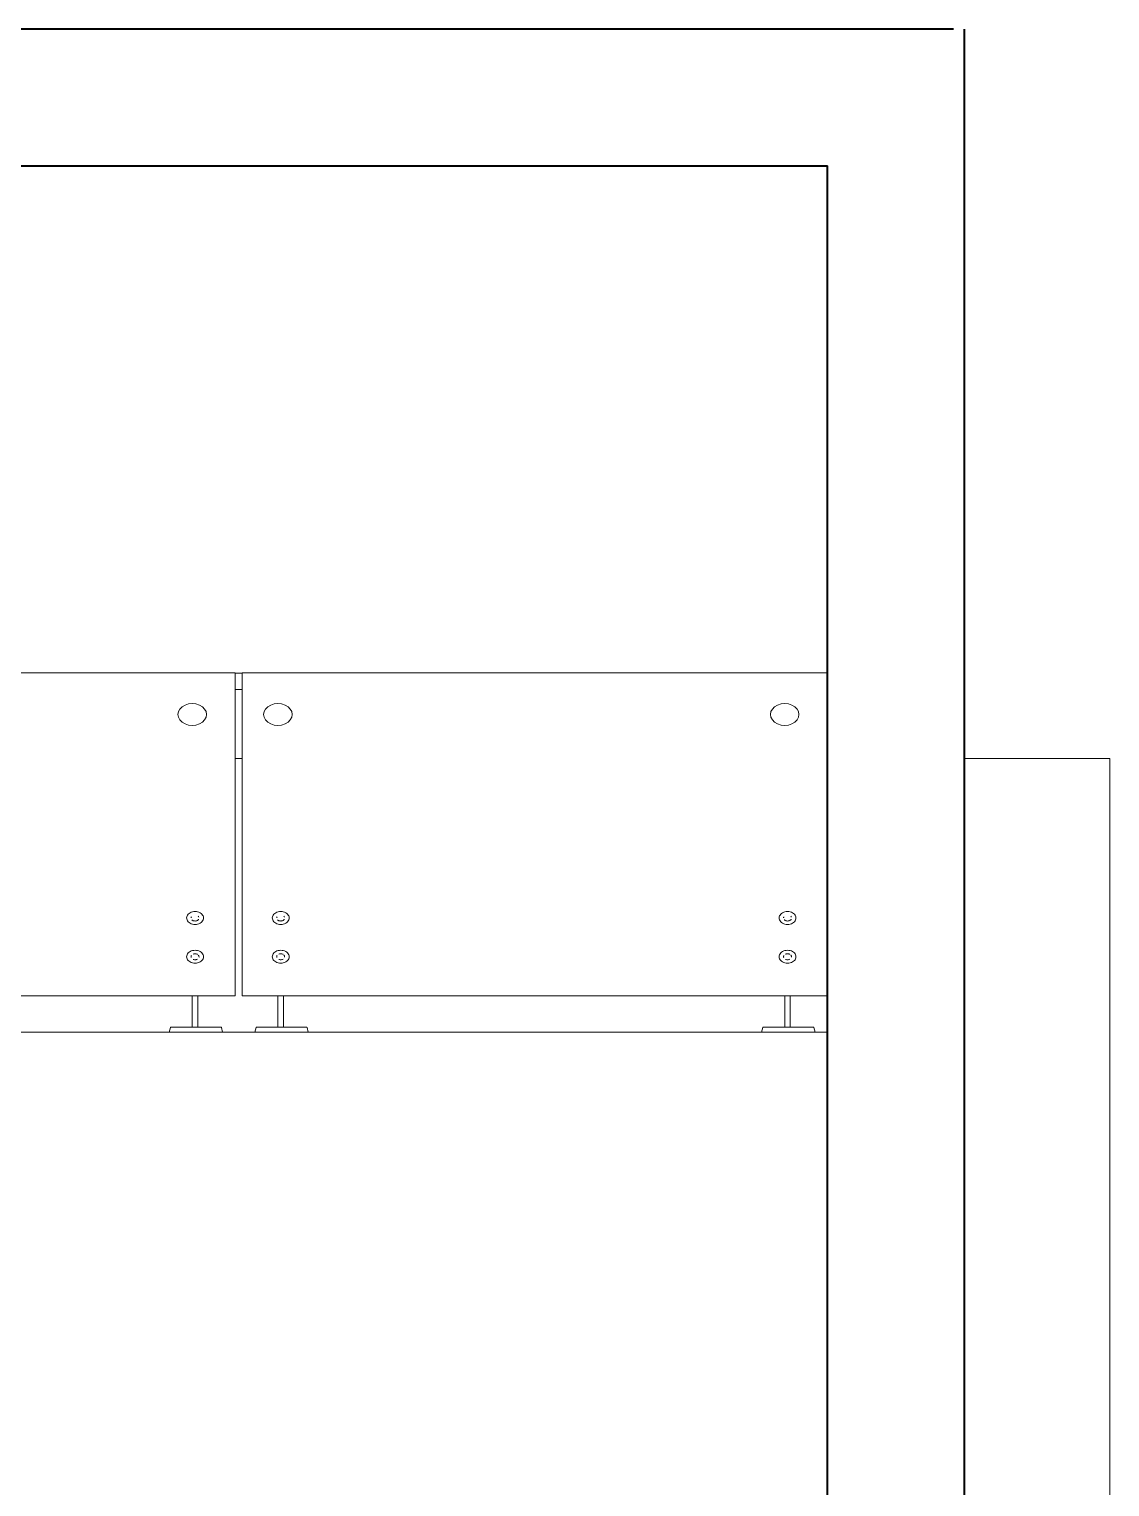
# Model space of a CAD drawing. Header units: inches. Extents: x 137851 to 141026, y -21374 to -19129.
# Drawn here: x 139611.6 to 139682.7, y -20835.7 to -20739.7 of the extents above; entities that cross this region are included whole.
import ezdxf

# ---------------------------------------------------------------- set-up
doc = ezdxf.new("R2010")
doc.units = ezdxf.units.IN
doc.header["$LTSCALE"] = 0.5
doc.header["$MEASUREMENT"] = 0
for name, color, linetype, lineweight in [('HACTH', 253, 'Continuous', 9), ('PARAPET', 50, 'Continuous', 13), ('wall', 1, 'Continuous', 40), ('window', 4, 'Continuous', 13)]:
    doc.layers.add(name, color=color, linetype=linetype, lineweight=lineweight)

msp = doc.modelspace()

# ---------------------------------------------------------------- linework, layer by layer
at = {"layer": 'HACTH'}
msp.add_line((139664.152, -20805.73), (139543.195, -20805.73), dxfattribs=at)
at = {"layer": 'PARAPET'}
for p, q in [((139673.152, -20787.73), (139682.726, -20787.73)), ((139682.726, -20787.73), (139682.726, -20828.73)), ((139682.726, -20828.73), (139682.726, -21201.73))]:
    msp.add_line(p, q, dxfattribs=at)
at = {"layer": 'wall'}
for p, q in [((139672.442, -20739.73), (139534.195, -20739.73)), ((139630.146, -20739.73), (139625.146, -20739.73)), ((139673.152, -21063.73), (139673.152, -20739.73)), ((139543.195, -20748.73), (139664.152, -20748.73)), ((139664.152, -21063.73), (139664.152, -20748.73))]:
    msp.add_line(p, q, dxfattribs=at)
at = {"layer": 'window'}
for p, q in [((139625.164, -20782.1), (139583.357, -20782.1)), ((139625.164, -20803.352), (139625.164, -20782.1)), ((139625.164, -20782.108), (139625.634, -20782.108)), ((139664.152, -20782.1), (139625.634, -20782.1)), ((139625.634, -20782.1), (139625.634, -20782.108)), ((139625.634, -20782.108), (139625.634, -20803.352)), ((139625.164, -20783.185), (139625.634, -20783.185)), ((139621.872, -20784.21), (139621.678, -20784.324)), ((139622.099, -20784.138), (139621.872, -20784.21)), ((139622.342, -20784.113), (139622.099, -20784.138)), ((139622.585, -20784.138), (139622.342, -20784.113)), ((139622.812, -20784.21), (139622.585, -20784.138)), ((139623.006, -20784.324), (139622.812, -20784.21)), ((139627.509, -20784.21), (139627.314, -20784.324)), ((139627.736, -20784.138), (139627.509, -20784.21)), ((139627.979, -20784.113), (139627.736, -20784.138)), ((139628.222, -20784.138), (139627.979, -20784.113)), ((139628.449, -20784.21), (139628.222, -20784.138)), ((139628.643, -20784.324), (139628.449, -20784.21)), ((139660.86, -20784.21), (139660.665, -20784.324)), ((139661.086, -20784.138), (139660.86, -20784.21)), ((139661.329, -20784.113), (139661.086, -20784.138)), ((139661.572, -20784.138), (139661.329, -20784.113)), ((139661.799, -20784.21), (139661.572, -20784.138)), ((139661.994, -20784.324), (139661.799, -20784.21)), ((139621.435, -20784.647), (139621.403, -20784.833)), ((139621.403, -20784.833), (139621.435, -20785.019)), ((139621.528, -20784.473), (139621.435, -20784.647)), ((139621.435, -20785.019), (139621.528, -20785.193)), ((139621.678, -20784.324), (139621.528, -20784.473)), ((139621.528, -20785.193), (139621.678, -20785.342)), ((139623.156, -20784.473), (139623.006, -20784.324)), ((139623.006, -20785.342), (139623.156, -20785.193)), ((139623.249, -20784.647), (139623.156, -20784.473)), ((139623.156, -20785.193), (139623.249, -20785.019)), ((139623.282, -20784.833), (139623.249, -20784.647)), ((139623.249, -20785.019), (139623.282, -20784.833)), ((139627.071, -20784.647), (139627.039, -20784.833)), ((139627.039, -20784.833), (139627.071, -20785.019)), ((139627.165, -20784.473), (139627.071, -20784.647)), ((139627.071, -20785.019), (139627.165, -20785.193)), ((139627.314, -20784.324), (139627.165, -20784.473)), ((139627.165, -20785.193), (139627.314, -20785.342)), ((139628.792, -20784.473), (139628.643, -20784.324)), ((139628.643, -20785.342), (139628.792, -20785.193)), ((139628.886, -20784.647), (139628.792, -20784.473)), ((139628.792, -20785.193), (139628.886, -20785.019)), ((139628.918, -20784.833), (139628.886, -20784.647)), ((139628.886, -20785.019), (139628.918, -20784.833)), ((139660.422, -20784.647), (139660.39, -20784.833)), ((139660.39, -20784.833), (139660.422, -20785.019)), ((139660.516, -20784.473), (139660.422, -20784.647)), ((139660.422, -20785.019), (139660.516, -20785.193)), ((139660.665, -20784.324), (139660.516, -20784.473)), ((139660.516, -20785.193), (139660.665, -20785.342)), ((139662.143, -20784.473), (139661.994, -20784.324)), ((139661.994, -20785.342), (139662.143, -20785.193)), ((139662.237, -20784.647), (139662.143, -20784.473)), ((139662.143, -20785.193), (139662.237, -20785.019)), ((139662.269, -20784.833), (139662.237, -20784.647)), ((139662.237, -20785.019), (139662.269, -20784.833)), ((139621.678, -20785.342), (139621.872, -20785.456)), ((139621.872, -20785.456), (139622.099, -20785.528)), ((139622.099, -20785.528), (139622.342, -20785.553)), ((139622.342, -20785.553), (139622.585, -20785.528)), ((139622.585, -20785.528), (139622.812, -20785.456)), ((139622.812, -20785.456), (139623.006, -20785.342)), ((139627.314, -20785.342), (139627.509, -20785.456)), ((139627.509, -20785.456), (139627.736, -20785.528)), ((139627.736, -20785.528), (139627.979, -20785.553)), ((139627.979, -20785.553), (139628.222, -20785.528)), ((139628.222, -20785.528), (139628.449, -20785.456)), ((139628.449, -20785.456), (139628.643, -20785.342)), ((139660.665, -20785.342), (139660.86, -20785.456)), ((139660.86, -20785.456), (139661.086, -20785.528)), ((139661.086, -20785.528), (139661.329, -20785.553)), ((139661.329, -20785.553), (139661.572, -20785.528)), ((139661.572, -20785.528), (139661.799, -20785.456)), ((139661.799, -20785.456), (139661.994, -20785.342)), ((139625.634, -20787.73), (139625.164, -20787.73)), ((139621.972, -20798.226), (139621.979, -20798.16)), ((139621.972, -20798.226), (139621.979, -20798.293)), ((139621.999, -20798.095), (139621.979, -20798.16)), ((139621.979, -20798.293), (139621.999, -20798.358)), ((139622.033, -20798.033), (139621.999, -20798.095)), ((139622.033, -20798.419), (139621.999, -20798.358)), ((139622.078, -20797.976), (139622.033, -20798.033)), ((139622.078, -20798.476), (139622.033, -20798.419)), ((139622.078, -20797.976), (139622.135, -20797.926)), ((139622.078, -20798.476), (139622.135, -20798.527)), ((139622.135, -20797.926), (139622.201, -20797.882)), ((139622.135, -20798.527), (139622.201, -20798.57)), ((139622.275, -20797.848), (139622.201, -20797.882)), ((139622.201, -20798.57), (139622.275, -20798.605)), ((139622.271, -20798.195), (139622.27, -20798.208)), ((139622.271, -20798.195), (139622.281, -20798.165)), ((139622.356, -20797.822), (139622.275, -20797.848)), ((139622.356, -20798.631), (139622.275, -20798.605)), ((139622.294, -20798.141), (139622.281, -20798.165)), ((139622.314, -20798.339), (139622.317, -20798.343)), ((139622.317, -20798.343), (139622.344, -20798.367)), ((139622.344, -20798.367), (139622.375, -20798.387)), ((139622.44, -20797.806), (139622.356, -20797.822)), ((139622.356, -20798.631), (139622.44, -20798.646)), ((139622.409, -20798.403), (139622.375, -20798.387)), ((139622.447, -20798.415), (139622.409, -20798.403)), ((139622.44, -20797.806), (139622.527, -20797.801)), ((139622.527, -20798.651), (139622.44, -20798.646)), ((139622.486, -20798.422), (139622.447, -20798.415)), ((139622.486, -20798.422), (139622.527, -20798.425)), ((139622.614, -20797.806), (139622.527, -20797.801)), ((139622.527, -20798.425), (139622.567, -20798.422)), ((139622.527, -20798.651), (139622.614, -20798.646)), ((139622.567, -20798.422), (139622.607, -20798.415)), ((139622.607, -20798.415), (139622.644, -20798.403)), ((139622.698, -20797.822), (139622.614, -20797.806)), ((139622.614, -20798.646), (139622.698, -20798.631)), ((139622.679, -20798.387), (139622.644, -20798.403)), ((139622.71, -20798.367), (139622.679, -20798.387)), ((139622.698, -20797.822), (139622.779, -20797.848)), ((139622.698, -20798.631), (139622.779, -20798.605)), ((139622.71, -20798.367), (139622.736, -20798.343)), ((139622.736, -20798.343), (139622.758, -20798.316)), ((139622.758, -20798.136), (139622.74, -20798.114)), ((139622.773, -20798.165), (139622.758, -20798.136)), ((139622.76, -20798.312), (139622.758, -20798.316)), ((139622.777, -20798.178), (139622.773, -20798.165)), ((139622.779, -20797.848), (139622.853, -20797.882)), ((139622.779, -20798.605), (139622.853, -20798.57)), ((139622.919, -20797.926), (139622.853, -20797.882)), ((139622.853, -20798.57), (139622.919, -20798.527)), ((139622.919, -20797.926), (139622.976, -20797.976)), ((139622.919, -20798.527), (139622.976, -20798.476)), ((139623.021, -20798.033), (139622.976, -20797.976)), ((139622.976, -20798.476), (139623.021, -20798.419)), ((139623.055, -20798.095), (139623.021, -20798.033)), ((139623.055, -20798.358), (139623.021, -20798.419)), ((139623.075, -20798.16), (139623.055, -20798.095)), ((139623.075, -20798.293), (139623.055, -20798.358)), ((139623.082, -20798.226), (139623.075, -20798.16)), ((139623.075, -20798.293), (139623.082, -20798.226)), ((139627.609, -20798.226), (139627.616, -20798.16)), ((139627.609, -20798.226), (139627.616, -20798.293)), ((139627.636, -20798.095), (139627.616, -20798.16)), ((139627.616, -20798.293), (139627.636, -20798.358)), ((139627.669, -20798.033), (139627.636, -20798.095)), ((139627.669, -20798.419), (139627.636, -20798.358)), ((139627.715, -20797.976), (139627.669, -20798.033)), ((139627.715, -20798.476), (139627.669, -20798.419)), ((139627.715, -20797.976), (139627.771, -20797.926)), ((139627.715, -20798.476), (139627.771, -20798.527)), ((139627.771, -20797.926), (139627.838, -20797.882)), ((139627.771, -20798.527), (139627.838, -20798.57)), ((139627.912, -20797.848), (139627.838, -20797.882)), ((139627.838, -20798.57), (139627.912, -20798.605)), ((139627.908, -20798.195), (139627.907, -20798.208)), ((139627.908, -20798.195), (139627.918, -20798.165)), ((139627.992, -20797.822), (139627.912, -20797.848)), ((139627.992, -20798.631), (139627.912, -20798.605)), ((139627.931, -20798.141), (139627.918, -20798.165)), ((139627.951, -20798.339), (139627.954, -20798.343)), ((139627.954, -20798.343), (139627.981, -20798.367)), ((139627.981, -20798.367), (139628.012, -20798.387)), ((139628.077, -20797.806), (139627.992, -20797.822)), ((139627.992, -20798.631), (139628.077, -20798.646)), ((139628.046, -20798.403), (139628.012, -20798.387)), ((139628.084, -20798.415), (139628.046, -20798.403)), ((139628.077, -20797.806), (139628.164, -20797.801)), ((139628.164, -20798.651), (139628.077, -20798.646)), ((139628.123, -20798.422), (139628.084, -20798.415)), ((139628.123, -20798.422), (139628.164, -20798.425)), ((139628.251, -20797.806), (139628.164, -20797.801)), ((139628.164, -20798.425), (139628.204, -20798.422)), ((139628.164, -20798.651), (139628.251, -20798.646)), ((139628.204, -20798.422), (139628.244, -20798.415)), ((139628.244, -20798.415), (139628.281, -20798.403)), ((139628.335, -20797.822), (139628.251, -20797.806)), ((139628.251, -20798.646), (139628.335, -20798.631)), ((139628.316, -20798.387), (139628.281, -20798.403)), ((139628.347, -20798.367), (139628.316, -20798.387)), ((139628.335, -20797.822), (139628.416, -20797.848)), ((139628.335, -20798.631), (139628.416, -20798.605)), ((139628.347, -20798.367), (139628.373, -20798.343)), ((139628.373, -20798.343), (139628.394, -20798.316)), ((139628.394, -20798.136), (139628.377, -20798.114)), ((139628.41, -20798.165), (139628.394, -20798.136)), ((139628.397, -20798.312), (139628.394, -20798.316)), ((139628.414, -20798.178), (139628.41, -20798.165)), ((139628.416, -20797.848), (139628.49, -20797.882)), ((139628.416, -20798.605), (139628.49, -20798.57)), ((139628.556, -20797.926), (139628.49, -20797.882)), ((139628.49, -20798.57), (139628.556, -20798.527)), ((139628.556, -20797.926), (139628.613, -20797.976)), ((139628.556, -20798.527), (139628.613, -20798.476)), ((139628.658, -20798.033), (139628.613, -20797.976)), ((139628.613, -20798.476), (139628.658, -20798.419)), ((139628.691, -20798.095), (139628.658, -20798.033)), ((139628.691, -20798.358), (139628.658, -20798.419)), ((139628.712, -20798.16), (139628.691, -20798.095)), ((139628.712, -20798.293), (139628.691, -20798.358)), ((139628.719, -20798.226), (139628.712, -20798.16)), ((139628.712, -20798.293), (139628.719, -20798.226)), ((139660.959, -20798.226), (139660.966, -20798.16)), ((139660.959, -20798.226), (139660.966, -20798.293)), ((139660.987, -20798.095), (139660.966, -20798.16)), ((139660.966, -20798.293), (139660.987, -20798.358)), ((139661.02, -20798.033), (139660.987, -20798.095)), ((139661.02, -20798.419), (139660.987, -20798.358)), ((139661.065, -20797.976), (139661.02, -20798.033)), ((139661.065, -20798.476), (139661.02, -20798.419)), ((139661.065, -20797.976), (139661.122, -20797.926)), ((139661.065, -20798.476), (139661.122, -20798.527)), ((139661.122, -20797.926), (139661.188, -20797.882)), ((139661.122, -20798.527), (139661.188, -20798.57)), ((139661.262, -20797.848), (139661.188, -20797.882)), ((139661.188, -20798.57), (139661.262, -20798.605)), ((139661.258, -20798.195), (139661.257, -20798.208)), ((139661.258, -20798.195), (139661.268, -20798.165)), ((139661.343, -20797.822), (139661.262, -20797.848)), ((139661.343, -20798.631), (139661.262, -20798.605)), ((139661.281, -20798.141), (139661.268, -20798.165)), ((139661.301, -20798.339), (139661.305, -20798.343)), ((139661.305, -20798.343), (139661.331, -20798.367)), ((139661.331, -20798.367), (139661.362, -20798.387)), ((139661.427, -20797.806), (139661.343, -20797.822)), ((139661.343, -20798.631), (139661.427, -20798.646)), ((139661.397, -20798.403), (139661.362, -20798.387)), ((139661.434, -20798.415), (139661.397, -20798.403)), ((139661.427, -20797.806), (139661.514, -20797.801)), ((139661.514, -20798.651), (139661.427, -20798.646)), ((139661.474, -20798.422), (139661.434, -20798.415)), ((139661.474, -20798.422), (139661.514, -20798.425)), ((139661.601, -20797.806), (139661.514, -20797.801)), ((139661.514, -20798.425), (139661.555, -20798.422)), ((139661.514, -20798.651), (139661.601, -20798.646)), ((139661.555, -20798.422), (139661.594, -20798.415)), ((139661.594, -20798.415), (139661.632, -20798.403)), ((139661.686, -20797.822), (139661.601, -20797.806)), ((139661.601, -20798.646), (139661.686, -20798.631)), ((139661.666, -20798.387), (139661.632, -20798.403)), ((139661.697, -20798.367), (139661.666, -20798.387)), ((139661.686, -20797.822), (139661.766, -20797.848)), ((139661.686, -20798.631), (139661.766, -20798.605)), ((139661.697, -20798.367), (139661.724, -20798.343)), ((139661.724, -20798.343), (139661.745, -20798.316)), ((139661.745, -20798.136), (139661.727, -20798.114)), ((139661.76, -20798.165), (139661.745, -20798.136)), ((139661.747, -20798.312), (139661.745, -20798.316)), ((139661.764, -20798.178), (139661.76, -20798.165)), ((139661.766, -20797.848), (139661.84, -20797.882)), ((139661.766, -20798.605), (139661.84, -20798.57)), ((139661.907, -20797.926), (139661.84, -20797.882)), ((139661.84, -20798.57), (139661.907, -20798.527)), ((139661.907, -20797.926), (139661.963, -20797.976)), ((139661.907, -20798.527), (139661.963, -20798.476)), ((139662.009, -20798.033), (139661.963, -20797.976)), ((139661.963, -20798.476), (139662.009, -20798.419)), ((139662.042, -20798.095), (139662.009, -20798.033)), ((139662.042, -20798.358), (139662.009, -20798.419)), ((139662.062, -20798.16), (139662.042, -20798.095)), ((139662.062, -20798.293), (139662.042, -20798.358)), ((139662.069, -20798.226), (139662.062, -20798.16)), ((139662.062, -20798.293), (139662.069, -20798.226)), ((139621.999, -20800.645), (139622.033, -20800.584)), ((139622.033, -20800.584), (139622.078, -20800.527)), ((139622.078, -20800.527), (139622.135, -20800.476)), ((139622.135, -20800.476), (139622.201, -20800.433)), ((139622.201, -20800.433), (139622.275, -20800.398)), ((139622.356, -20800.373), (139622.275, -20800.398)), ((139622.44, -20800.357), (139622.356, -20800.373)), ((139622.409, -20800.6), (139622.397, -20800.606)), ((139622.447, -20800.588), (139622.409, -20800.6)), ((139622.44, -20800.357), (139622.527, -20800.352)), ((139622.447, -20800.588), (139622.486, -20800.581)), ((139622.527, -20800.578), (139622.486, -20800.581)), ((139622.614, -20800.357), (139622.527, -20800.352)), ((139622.567, -20800.581), (139622.527, -20800.578)), ((139622.567, -20800.581), (139622.607, -20800.588)), ((139622.607, -20800.588), (139622.644, -20800.6)), ((139622.698, -20800.373), (139622.614, -20800.357)), ((139622.644, -20800.6), (139622.679, -20800.616)), ((139622.69, -20800.623), (139622.679, -20800.616)), ((139622.779, -20800.398), (139622.698, -20800.373)), ((139622.779, -20800.398), (139622.853, -20800.433)), ((139622.919, -20800.476), (139622.853, -20800.433)), ((139622.919, -20800.476), (139622.976, -20800.527)), ((139622.976, -20800.527), (139623.021, -20800.584)), ((139623.021, -20800.584), (139623.055, -20800.645)), ((139627.636, -20800.645), (139627.669, -20800.584)), ((139627.669, -20800.584), (139627.715, -20800.527)), ((139627.715, -20800.527), (139627.771, -20800.476)), ((139627.771, -20800.476), (139627.838, -20800.433)), ((139627.838, -20800.433), (139627.912, -20800.398)), ((139627.992, -20800.373), (139627.912, -20800.398)), ((139628.077, -20800.357), (139627.992, -20800.373)), ((139628.046, -20800.6), (139628.034, -20800.606)), ((139628.084, -20800.588), (139628.046, -20800.6)), ((139628.077, -20800.357), (139628.164, -20800.352)), ((139628.084, -20800.588), (139628.123, -20800.581)), ((139628.164, -20800.578), (139628.123, -20800.581)), ((139628.251, -20800.357), (139628.164, -20800.352)), ((139628.204, -20800.581), (139628.164, -20800.578)), ((139628.204, -20800.581), (139628.244, -20800.588)), ((139628.244, -20800.588), (139628.281, -20800.6)), ((139628.335, -20800.373), (139628.251, -20800.357)), ((139628.281, -20800.6), (139628.316, -20800.616)), ((139628.327, -20800.623), (139628.316, -20800.616)), ((139628.416, -20800.398), (139628.335, -20800.373)), ((139628.416, -20800.398), (139628.49, -20800.433)), ((139628.556, -20800.476), (139628.49, -20800.433)), ((139628.556, -20800.476), (139628.613, -20800.527)), ((139628.613, -20800.527), (139628.658, -20800.584)), ((139628.658, -20800.584), (139628.691, -20800.645)), ((139660.987, -20800.645), (139661.02, -20800.584)), ((139661.02, -20800.584), (139661.065, -20800.527)), ((139661.065, -20800.527), (139661.122, -20800.476)), ((139661.122, -20800.476), (139661.188, -20800.433)), ((139661.188, -20800.433), (139661.262, -20800.398)), ((139661.343, -20800.373), (139661.262, -20800.398)), ((139661.427, -20800.357), (139661.343, -20800.373)), ((139661.397, -20800.6), (139661.384, -20800.606)), ((139661.434, -20800.588), (139661.397, -20800.6)), ((139661.427, -20800.357), (139661.514, -20800.352)), ((139661.434, -20800.588), (139661.474, -20800.581)), ((139661.514, -20800.578), (139661.474, -20800.581)), ((139661.601, -20800.357), (139661.514, -20800.352)), ((139661.555, -20800.581), (139661.514, -20800.578)), ((139661.555, -20800.581), (139661.594, -20800.588)), ((139661.594, -20800.588), (139661.632, -20800.6)), ((139661.686, -20800.373), (139661.601, -20800.357)), ((139661.632, -20800.6), (139661.666, -20800.616)), ((139661.677, -20800.623), (139661.666, -20800.616)), ((139661.766, -20800.398), (139661.686, -20800.373)), ((139661.766, -20800.398), (139661.84, -20800.433)), ((139661.907, -20800.476), (139661.84, -20800.433)), ((139661.907, -20800.476), (139661.963, -20800.527)), ((139661.963, -20800.527), (139662.009, -20800.584)), ((139662.009, -20800.584), (139662.042, -20800.645)), ((139621.972, -20800.777), (139621.979, -20800.71)), ((139621.979, -20800.843), (139621.972, -20800.777)), ((139621.999, -20800.645), (139621.979, -20800.71)), ((139621.979, -20800.843), (139621.999, -20800.908)), ((139622.033, -20800.97), (139621.999, -20800.908)), ((139622.033, -20800.97), (139622.078, -20801.027)), ((139622.078, -20801.027), (139622.135, -20801.077)), ((139622.201, -20801.121), (139622.135, -20801.077)), ((139622.201, -20801.121), (139622.275, -20801.156)), ((139622.268, -20800.777), (139622.271, -20800.746)), ((139622.271, -20800.808), (139622.268, -20800.777)), ((139622.281, -20800.715), (139622.271, -20800.746)), ((139622.271, -20800.808), (139622.277, -20800.825)), ((139622.356, -20801.181), (139622.275, -20801.156)), ((139622.281, -20800.715), (139622.294, -20800.691)), ((139622.44, -20801.197), (139622.356, -20801.181)), ((139622.397, -20800.948), (139622.409, -20800.954)), ((139622.409, -20800.954), (139622.447, -20800.965)), ((139622.527, -20801.202), (139622.44, -20801.197)), ((139622.447, -20800.965), (139622.486, -20800.973)), ((139622.527, -20800.975), (139622.486, -20800.973)), ((139622.567, -20800.973), (139622.527, -20800.975)), ((139622.614, -20801.197), (139622.527, -20801.202)), ((139622.607, -20800.965), (139622.567, -20800.973)), ((139622.644, -20800.954), (139622.607, -20800.965)), ((139622.698, -20801.181), (139622.614, -20801.197)), ((139622.644, -20800.954), (139622.679, -20800.937)), ((139622.679, -20800.937), (139622.69, -20800.93)), ((139622.779, -20801.156), (139622.698, -20801.181)), ((139622.74, -20800.664), (139622.758, -20800.687)), ((139622.773, -20800.715), (139622.758, -20800.687)), ((139622.783, -20800.746), (139622.773, -20800.715)), ((139622.853, -20801.121), (139622.779, -20801.156)), ((139622.786, -20800.777), (139622.783, -20800.746)), ((139622.786, -20800.777), (139622.784, -20800.795)), ((139622.853, -20801.121), (139622.919, -20801.077)), ((139622.919, -20801.077), (139622.976, -20801.027)), ((139622.976, -20801.027), (139623.021, -20800.97)), ((139623.021, -20800.97), (139623.055, -20800.908)), ((139623.055, -20800.645), (139623.075, -20800.71)), ((139623.055, -20800.908), (139623.075, -20800.843)), ((139623.075, -20800.71), (139623.082, -20800.777)), ((139623.082, -20800.777), (139623.075, -20800.843)), ((139627.609, -20800.777), (139627.616, -20800.71)), ((139627.616, -20800.843), (139627.609, -20800.777)), ((139627.636, -20800.645), (139627.616, -20800.71)), ((139627.616, -20800.843), (139627.636, -20800.908)), ((139627.669, -20800.97), (139627.636, -20800.908)), ((139627.669, -20800.97), (139627.715, -20801.027)), ((139627.715, -20801.027), (139627.771, -20801.077)), ((139627.838, -20801.121), (139627.771, -20801.077)), ((139627.838, -20801.121), (139627.912, -20801.156)), ((139627.905, -20800.777), (139627.908, -20800.746)), ((139627.908, -20800.808), (139627.905, -20800.777)), ((139627.918, -20800.715), (139627.908, -20800.746)), ((139627.908, -20800.808), (139627.914, -20800.825)), ((139627.992, -20801.181), (139627.912, -20801.156)), ((139627.918, -20800.715), (139627.931, -20800.691)), ((139628.077, -20801.197), (139627.992, -20801.181)), ((139628.034, -20800.948), (139628.046, -20800.954)), ((139628.046, -20800.954), (139628.084, -20800.965)), ((139628.164, -20801.202), (139628.077, -20801.197)), ((139628.084, -20800.965), (139628.123, -20800.973)), ((139628.164, -20800.975), (139628.123, -20800.973)), ((139628.204, -20800.973), (139628.164, -20800.975)), ((139628.251, -20801.197), (139628.164, -20801.202)), ((139628.244, -20800.965), (139628.204, -20800.973)), ((139628.281, -20800.954), (139628.244, -20800.965)), ((139628.335, -20801.181), (139628.251, -20801.197)), ((139628.281, -20800.954), (139628.316, -20800.937)), ((139628.316, -20800.937), (139628.327, -20800.93)), ((139628.416, -20801.156), (139628.335, -20801.181)), ((139628.377, -20800.664), (139628.394, -20800.687)), ((139628.41, -20800.715), (139628.394, -20800.687)), ((139628.419, -20800.746), (139628.41, -20800.715)), ((139628.49, -20801.121), (139628.416, -20801.156)), ((139628.423, -20800.777), (139628.419, -20800.746)), ((139628.423, -20800.777), (139628.421, -20800.795)), ((139628.49, -20801.121), (139628.556, -20801.077)), ((139628.556, -20801.077), (139628.613, -20801.027)), ((139628.613, -20801.027), (139628.658, -20800.97)), ((139628.658, -20800.97), (139628.691, -20800.908)), ((139628.691, -20800.645), (139628.712, -20800.71)), ((139628.691, -20800.908), (139628.712, -20800.843)), ((139628.712, -20800.71), (139628.719, -20800.777)), ((139628.719, -20800.777), (139628.712, -20800.843)), ((139660.959, -20800.777), (139660.966, -20800.71)), ((139660.966, -20800.843), (139660.959, -20800.777)), ((139660.987, -20800.645), (139660.966, -20800.71)), ((139660.966, -20800.843), (139660.987, -20800.908)), ((139661.02, -20800.97), (139660.987, -20800.908)), ((139661.02, -20800.97), (139661.065, -20801.027)), ((139661.065, -20801.027), (139661.122, -20801.077)), ((139661.188, -20801.121), (139661.122, -20801.077)), ((139661.188, -20801.121), (139661.262, -20801.156)), ((139661.255, -20800.777), (139661.258, -20800.746)), ((139661.258, -20800.808), (139661.255, -20800.777)), ((139661.268, -20800.715), (139661.258, -20800.746)), ((139661.258, -20800.808), (139661.264, -20800.825)), ((139661.343, -20801.181), (139661.262, -20801.156)), ((139661.268, -20800.715), (139661.281, -20800.691)), ((139661.427, -20801.197), (139661.343, -20801.181)), ((139661.384, -20800.948), (139661.397, -20800.954)), ((139661.397, -20800.954), (139661.434, -20800.965)), ((139661.514, -20801.202), (139661.427, -20801.197)), ((139661.434, -20800.965), (139661.474, -20800.973)), ((139661.514, -20800.975), (139661.474, -20800.973)), ((139661.555, -20800.973), (139661.514, -20800.975)), ((139661.601, -20801.197), (139661.514, -20801.202)), ((139661.594, -20800.965), (139661.555, -20800.973)), ((139661.632, -20800.954), (139661.594, -20800.965)), ((139661.686, -20801.181), (139661.601, -20801.197)), ((139661.632, -20800.954), (139661.666, -20800.937)), ((139661.666, -20800.937), (139661.677, -20800.93)), ((139661.766, -20801.156), (139661.686, -20801.181)), ((139661.727, -20800.664), (139661.745, -20800.687)), ((139661.76, -20800.715), (139661.745, -20800.687)), ((139661.77, -20800.746), (139661.76, -20800.715)), ((139661.84, -20801.121), (139661.766, -20801.156)), ((139661.773, -20800.777), (139661.77, -20800.746)), ((139661.773, -20800.777), (139661.771, -20800.795)), ((139661.84, -20801.121), (139661.907, -20801.077)), ((139661.907, -20801.077), (139661.963, -20801.027)), ((139661.963, -20801.027), (139662.009, -20800.97)), ((139662.009, -20800.97), (139662.042, -20800.908)), ((139662.042, -20800.645), (139662.062, -20800.71)), ((139662.042, -20800.908), (139662.062, -20800.843)), ((139662.062, -20800.71), (139662.069, -20800.777)), ((139662.069, -20800.777), (139662.062, -20800.843)), ((139583.357, -20803.352), (139625.164, -20803.352)), ((139622.342, -20805.404), (139622.342, -20803.352)), ((139622.712, -20803.352), (139622.712, -20805.404)), ((139625.634, -20803.352), (139664.152, -20803.352)), ((139627.979, -20805.404), (139627.979, -20803.352)), ((139628.349, -20803.352), (139628.349, -20805.404)), ((139661.329, -20805.404), (139661.329, -20803.352)), ((139661.699, -20803.352), (139661.699, -20805.404)), ((139620.911, -20805.422), (139620.908, -20805.424)), ((139620.911, -20805.422), (139620.913, -20805.42)), ((139620.913, -20805.42), (139620.915, -20805.417)), ((139620.915, -20805.417), (139620.918, -20805.415)), ((139620.918, -20805.415), (139620.921, -20805.413)), ((139620.921, -20805.413), (139620.924, -20805.412)), ((139620.927, -20805.41), (139620.924, -20805.412)), ((139620.927, -20805.41), (139620.93, -20805.409)), ((139620.934, -20805.407), (139620.93, -20805.409)), ((139620.934, -20805.407), (139620.937, -20805.406)), ((139620.937, -20805.406), (139620.941, -20805.405)), ((139620.941, -20805.405), (139620.945, -20805.405)), ((139620.945, -20805.405), (139620.948, -20805.404)), ((139620.948, -20805.404), (139620.952, -20805.404)), ((139620.952, -20805.404), (139620.956, -20805.404)), ((139624.209, -20805.404), (139620.956, -20805.404)), ((139624.209, -20805.404), (139624.213, -20805.404)), ((139624.216, -20805.404), (139624.213, -20805.404)), ((139624.216, -20805.404), (139624.22, -20805.405)), ((139624.22, -20805.405), (139624.224, -20805.405)), ((139624.224, -20805.405), (139624.227, -20805.406)), ((139624.231, -20805.407), (139624.227, -20805.406)), ((139624.231, -20805.407), (139624.234, -20805.409)), ((139624.234, -20805.409), (139624.238, -20805.41)), ((139624.241, -20805.412), (139624.238, -20805.41)), ((139624.241, -20805.412), (139624.244, -20805.413)), ((139624.244, -20805.413), (139624.247, -20805.415)), ((139624.247, -20805.415), (139624.25, -20805.417)), ((139624.25, -20805.417), (139624.252, -20805.42)), ((139624.252, -20805.42), (139624.254, -20805.422)), ((139624.256, -20805.424), (139624.254, -20805.422)), ((139626.547, -20805.422), (139626.545, -20805.424)), ((139626.547, -20805.422), (139626.55, -20805.42)), ((139626.55, -20805.42), (139626.552, -20805.417)), ((139626.552, -20805.417), (139626.555, -20805.415)), ((139626.555, -20805.415), (139626.558, -20805.413)), ((139626.558, -20805.413), (139626.561, -20805.412)), ((139626.564, -20805.41), (139626.561, -20805.412)), ((139626.564, -20805.41), (139626.567, -20805.409)), ((139626.571, -20805.407), (139626.567, -20805.409)), ((139626.571, -20805.407), (139626.574, -20805.406)), ((139626.574, -20805.406), (139626.578, -20805.405)), ((139626.578, -20805.405), (139626.581, -20805.405)), ((139626.581, -20805.405), (139626.585, -20805.404)), ((139626.585, -20805.404), (139626.589, -20805.404)), ((139626.589, -20805.404), (139626.593, -20805.404)), ((139629.846, -20805.404), (139626.593, -20805.404)), ((139629.846, -20805.404), (139629.849, -20805.404)), ((139629.853, -20805.404), (139629.849, -20805.404)), ((139629.853, -20805.404), (139629.857, -20805.405)), ((139629.857, -20805.405), (139629.861, -20805.405)), ((139629.861, -20805.405), (139629.864, -20805.406)), ((139629.868, -20805.407), (139629.864, -20805.406)), ((139629.868, -20805.407), (139629.871, -20805.409)), ((139629.871, -20805.409), (139629.875, -20805.41)), ((139629.878, -20805.412), (139629.875, -20805.41)), ((139629.878, -20805.412), (139629.881, -20805.413)), ((139629.881, -20805.413), (139629.884, -20805.415)), ((139629.884, -20805.415), (139629.886, -20805.417)), ((139629.886, -20805.417), (139629.889, -20805.42)), ((139629.889, -20805.42), (139629.891, -20805.422)), ((139629.893, -20805.424), (139629.891, -20805.422)), ((139659.898, -20805.422), (139659.896, -20805.424)), ((139659.898, -20805.422), (139659.9, -20805.42)), ((139659.9, -20805.42), (139659.903, -20805.417)), ((139659.903, -20805.417), (139659.905, -20805.415)), ((139659.905, -20805.415), (139659.908, -20805.413)), ((139659.908, -20805.413), (139659.911, -20805.412)), ((139659.914, -20805.41), (139659.911, -20805.412)), ((139659.914, -20805.41), (139659.918, -20805.409)), ((139659.921, -20805.407), (139659.918, -20805.409)), ((139659.921, -20805.407), (139659.925, -20805.406)), ((139659.925, -20805.406), (139659.928, -20805.405)), ((139659.928, -20805.405), (139659.932, -20805.405)), ((139659.932, -20805.405), (139659.936, -20805.404)), ((139659.936, -20805.404), (139659.94, -20805.404)), ((139659.94, -20805.404), (139659.943, -20805.404)), ((139663.196, -20805.404), (139659.943, -20805.404)), ((139663.196, -20805.404), (139663.2, -20805.404)), ((139663.204, -20805.404), (139663.2, -20805.404)), ((139663.204, -20805.404), (139663.207, -20805.405)), ((139663.207, -20805.405), (139663.211, -20805.405)), ((139663.211, -20805.405), (139663.215, -20805.406)), ((139663.218, -20805.407), (139663.215, -20805.406)), ((139663.218, -20805.407), (139663.222, -20805.409)), ((139663.222, -20805.409), (139663.225, -20805.41)), ((139663.228, -20805.412), (139663.225, -20805.41)), ((139663.228, -20805.412), (139663.231, -20805.413)), ((139663.231, -20805.413), (139663.234, -20805.415)), ((139663.234, -20805.415), (139663.237, -20805.417)), ((139663.237, -20805.417), (139663.239, -20805.42)), ((139663.239, -20805.42), (139663.242, -20805.422)), ((139663.244, -20805.424), (139663.242, -20805.422)), ((139620.825, -20805.73), (139620.902, -20805.438)), ((139620.903, -20805.435), (139620.902, -20805.438)), ((139620.903, -20805.435), (139620.904, -20805.432)), ((139620.904, -20805.432), (139620.905, -20805.43)), ((139620.905, -20805.43), (139620.907, -20805.427)), ((139620.908, -20805.424), (139620.907, -20805.427)), ((139624.258, -20805.427), (139624.256, -20805.424)), ((139624.258, -20805.427), (139624.26, -20805.43)), ((139624.26, -20805.43), (139624.261, -20805.432)), ((139624.261, -20805.432), (139624.262, -20805.435)), ((139624.262, -20805.435), (139624.263, -20805.438)), ((139624.339, -20805.73), (139624.263, -20805.438)), ((139626.462, -20805.73), (139626.538, -20805.438)), ((139626.539, -20805.435), (139626.538, -20805.438)), ((139626.539, -20805.435), (139626.54, -20805.432)), ((139626.54, -20805.432), (139626.542, -20805.43)), ((139626.542, -20805.43), (139626.543, -20805.427)), ((139626.545, -20805.424), (139626.543, -20805.427)), ((139629.895, -20805.427), (139629.893, -20805.424)), ((139629.895, -20805.427), (139629.897, -20805.43)), ((139629.897, -20805.43), (139629.898, -20805.432)), ((139629.898, -20805.432), (139629.899, -20805.435)), ((139629.899, -20805.435), (139629.9, -20805.438)), ((139629.976, -20805.73), (139629.9, -20805.438)), ((139659.813, -20805.73), (139659.889, -20805.438)), ((139659.89, -20805.435), (139659.889, -20805.438)), ((139659.89, -20805.435), (139659.891, -20805.432)), ((139659.891, -20805.432), (139659.892, -20805.43)), ((139659.892, -20805.43), (139659.894, -20805.427)), ((139659.896, -20805.424), (139659.894, -20805.427)), ((139663.245, -20805.427), (139663.244, -20805.424)), ((139663.245, -20805.427), (139663.247, -20805.43)), ((139663.247, -20805.43), (139663.248, -20805.432)), ((139663.248, -20805.432), (139663.25, -20805.435)), ((139663.25, -20805.435), (139663.25, -20805.438)), ((139663.327, -20805.73), (139663.25, -20805.438))]:
    msp.add_line(p, q, dxfattribs=at)

doc.saveas('drawing.dxf')
